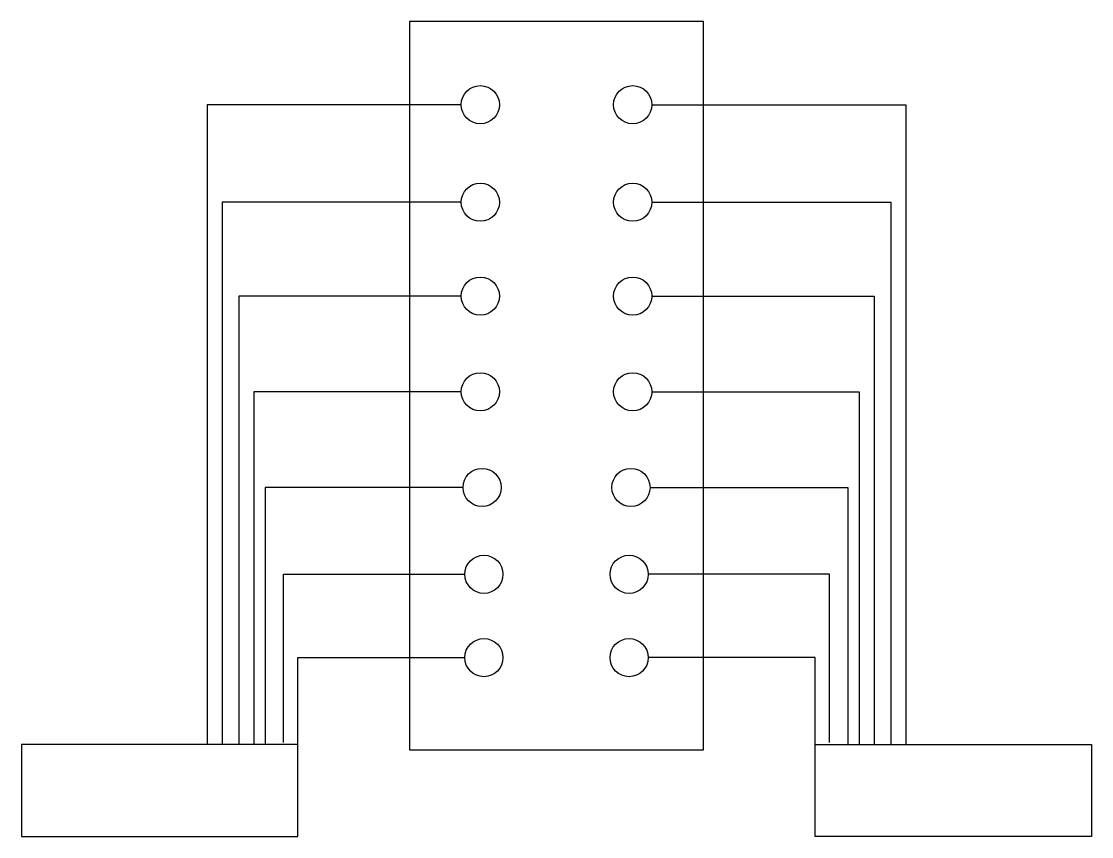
# Model space of a CAD drawing. Header units: inches. Extents: x -62.6 to 11.1, y 1.3 to 7.9.
# Drawn here: x 3.54 to 11.11, y 2.11 to 7.88 of the extents above; entities outside this region: 2.
import ezdxf

# ---------------------------------------------------------------- set-up
doc = ezdxf.new("R2010")
doc.units = ezdxf.units.IN
doc.header["$MEASUREMENT"] = 0

msp = doc.modelspace()

# ---------------------------------------------------------------- linework, layer by layer
for p, q in [((6.6501, 7.2895), (4.8518, 7.2895)), ((4.8518, 7.2895), (4.8518, 2.7657)), ((7.9991, 7.2895), (9.7974, 7.2895)), ((9.7974, 7.2895), (9.7974, 2.7657)), ((6.6501, 6.5999), (4.9571, 6.5999)), ((4.9571, 6.5999), (4.9571, 2.7657)), ((7.9991, 6.5999), (9.6921, 6.5999)), ((9.6921, 6.5999), (9.6921, 2.7657)), ((6.6501, 5.9355), (5.0756, 5.9355)), ((5.0756, 5.9355), (5.0756, 2.7657)), ((7.9991, 5.9355), (9.5737, 5.9355)), ((9.5737, 5.9355), (9.5737, 2.7657)), ((6.6501, 5.2585), (5.1809, 5.2585)), ((5.1809, 5.2585), (5.1809, 2.7657)), ((7.9991, 5.2585), (9.4684, 5.2585)), ((9.4684, 5.2585), (9.4684, 2.7657)), ((6.6627, 4.5815), (5.2632, 4.5815)), ((5.2632, 4.5815), (5.2632, 2.7671)), ((7.9866, 4.5815), (9.3861, 4.5815)), ((9.3861, 4.5815), (9.3861, 2.7671)), ((5.3928, 2.7762), (5.3928, 3.9672)), ((5.3928, 3.9672), (6.6752, 3.9672)), ((9.2565, 3.9672), (7.974, 3.9672)), ((9.2565, 2.7762), (9.2565, 3.9672)), ((5.4932, 2.1117), (5.4932, 3.378)), ((5.4932, 3.378), (6.6752, 3.378)), ((9.1561, 3.378), (7.974, 3.378)), ((9.1561, 2.1117), (9.1561, 3.378)), ((-62.5664, 1.3013), (-52.7206, 1.3013))]:
    msp.add_line(p, q)
for points in [[(6.2835, 2.726), (8.3658, 2.726), (8.3658, 7.8789), (6.2835, 7.8789)], [(-53.9778, 1.3013), (-58.6584, 1.3013), (-58.6584, 4.6166), (-53.9778, 4.6166)], [(3.5363, 2.1117), (5.4932, 2.1117), (5.4932, 2.7636), (3.5363, 2.7636)], [(11.113, 2.1117), (9.1561, 2.1117), (9.1561, 2.7636), (11.113, 2.7636)]]:
    msp.add_lwpolyline(points, close=True)
for centre in [(6.7852, 7.2895), (7.864, 7.2895), (6.7852, 6.5999), (7.864, 6.5999), (6.7852, 5.9355), (7.864, 5.9355), (6.7852, 5.2585), (7.864, 5.2585), (6.7978, 4.5815), (7.8515, 4.5815), (6.8103, 3.9672), (7.839, 3.9672), (6.8103, 3.378), (6.8103, 3.378), (6.8103, 3.378), (7.839, 3.378), (7.839, 3.378), (7.839, 3.378)]:
    msp.add_circle(centre, 0.1351)

doc.saveas('drawing.dxf')
